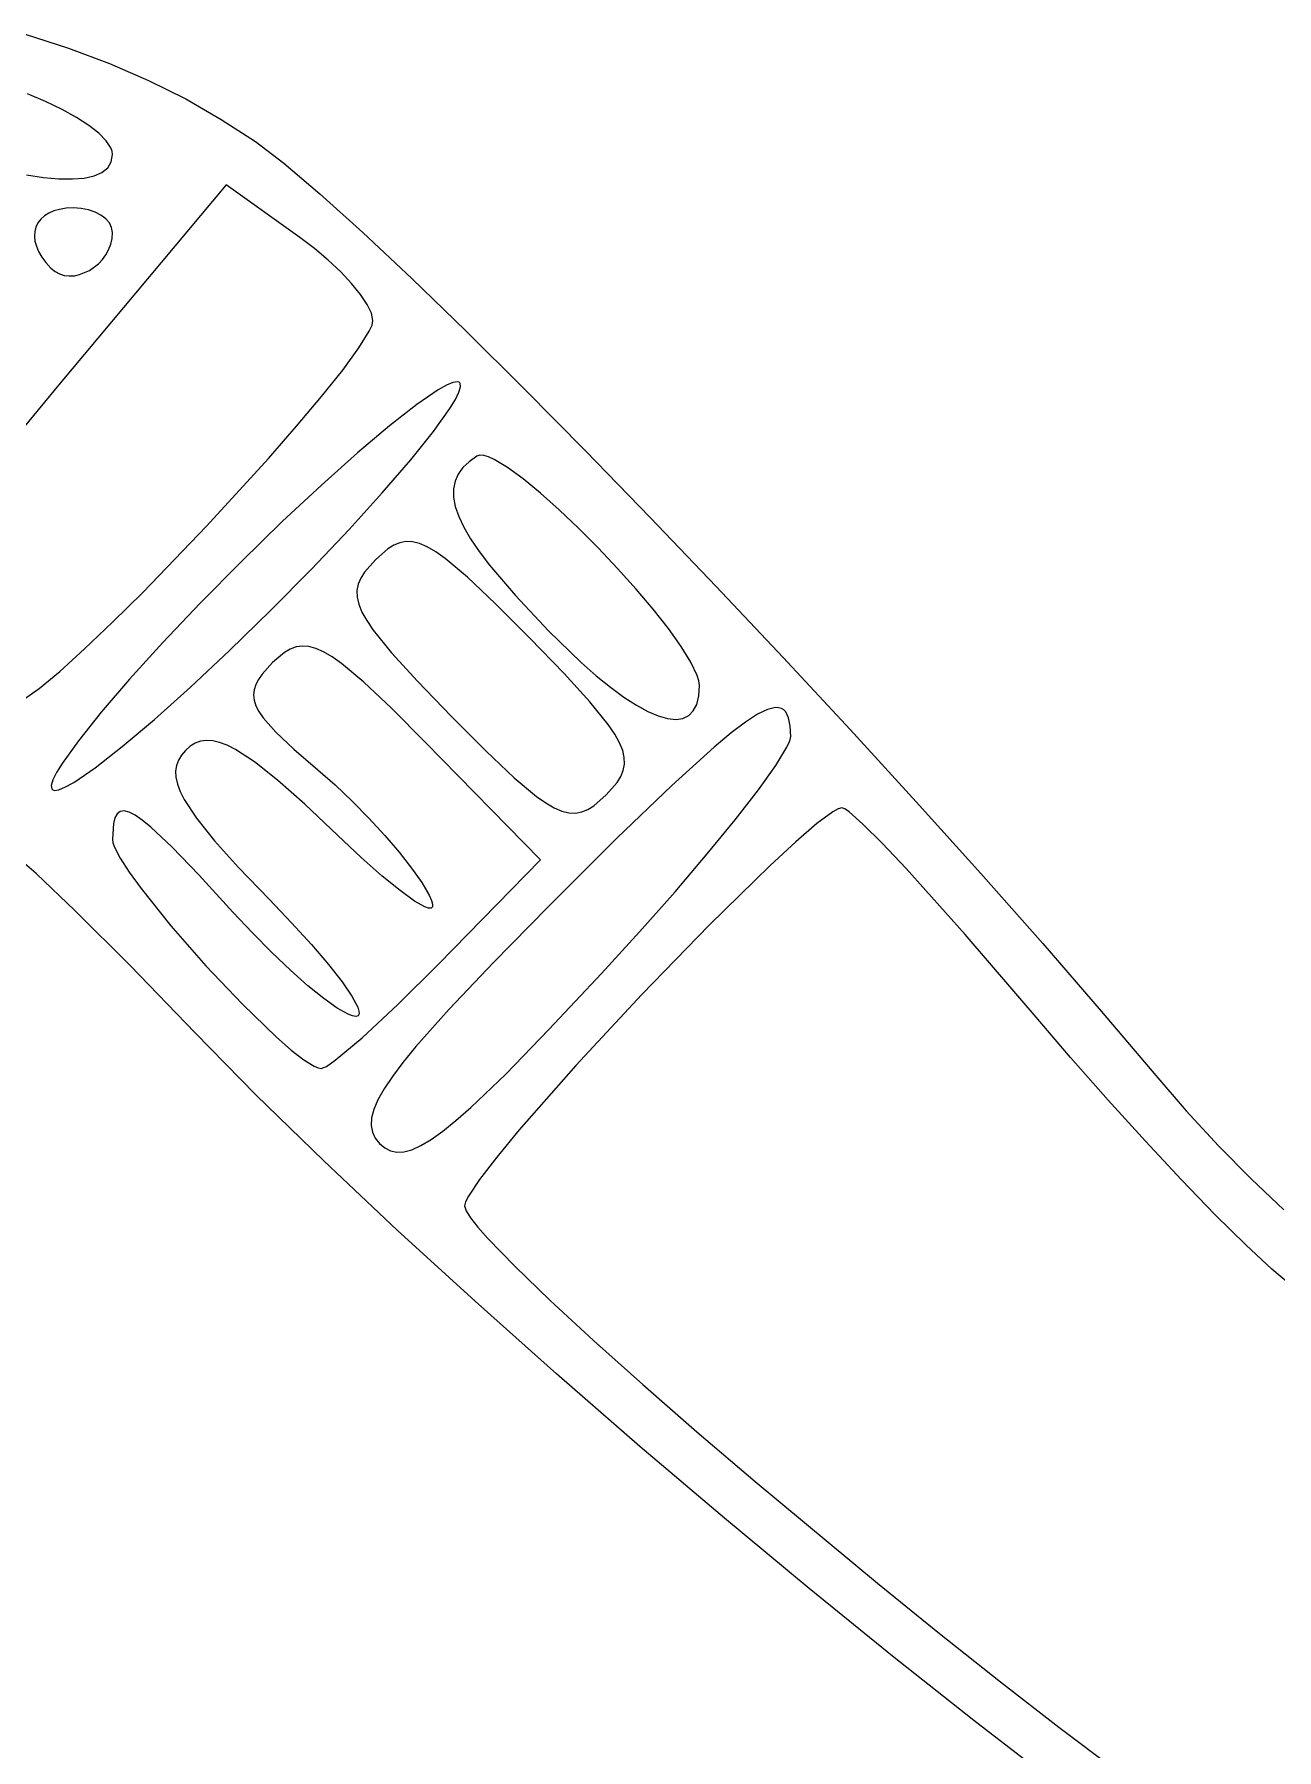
# Model space of a CAD drawing. Header units: millimetres. Extents: x -4.58 to 1.11, y 0.34 to 8.32.
# Drawn here: x -0.722 to -0.193, y 4.154 to 4.885 of the extents above; entities that cross this region are included whole.
import ezdxf

# ---------------------------------------------------------------- set-up
doc = ezdxf.new("R2010")
doc.units = ezdxf.units.MM

msp = doc.modelspace()

# ---------------------------------------------------------------- linework, layer by layer
at = {"flags": 128}
for points in [[(-0.726017, 4.885103), (-0.70761, 4.879225), (-0.690149, 4.872698), (-0.673544, 4.865484), (-0.657704, 4.857548), (-0.642538, 4.848852), (-0.627958, 4.839361), (-0.615868, 4.830172), (-0.600504, 4.817138), (-0.582229, 4.800635), (-0.561405, 4.781038), (-0.538395, 4.758723), (-0.513561, 4.734067), (-0.487264, 4.707446), (-0.459868, 4.679234), (-0.431734, 4.649809), (-0.403225, 4.619547), (-0.374702, 4.588822), (-0.346529, 4.558012), (-0.319066, 4.527491), (-0.292678, 4.497637), (-0.267725, 4.468825), (-0.244569, 4.441431), (-0.231528, 4.426351), (-0.217822, 4.411549), (-0.203862, 4.397403), (-0.190059, 4.384288)], [(-0.688889, 4.833889), (-0.689059, 4.835279), (-0.68956, 4.836721), (-0.691514, 4.839745), (-0.694659, 4.842923), (-0.698905, 4.846217), (-0.704161, 4.84959), (-0.710338, 4.853004), (-0.717344, 4.856422), (-0.725089, 4.859806)], [(-0.725557, 4.825272), (-0.71833, 4.82416), (-0.711788, 4.823552), (-0.705976, 4.823455), (-0.700938, 4.823873), (-0.696717, 4.824812), (-0.693358, 4.826278), (-0.690905, 4.828275), (-0.6894, 4.830811), (-0.688889, 4.833889)], [(-0.726827, 4.601653), (-0.720131, 4.606342), (-0.71132, 4.61366), (-0.700776, 4.623201), (-0.688881, 4.634558), (-0.676016, 4.647325), (-0.648901, 4.675464), (-0.622484, 4.704364), (-0.61049, 4.718084), (-0.599815, 4.730775), (-0.59084, 4.742032), (-0.583947, 4.751446), (-0.579516, 4.758613), (-0.578344, 4.761226), (-0.577931, 4.763125), (-0.57854, 4.766219), (-0.580346, 4.769986), (-0.583219, 4.774281), (-0.587033, 4.778958), (-0.591658, 4.783873), (-0.596968, 4.788879), (-0.602833, 4.793831), (-0.609125, 4.798583), (-0.640472, 4.820903), (-0.711903, 4.735667), (-0.726559, 4.717861)], [(-0.688889, 4.800653), (-0.689229, 4.802753), (-0.690204, 4.804713), (-0.691745, 4.806489), (-0.693785, 4.808038), (-0.696254, 4.809318), (-0.699084, 4.810286), (-0.702208, 4.810898), (-0.705556, 4.811111), (-0.708632, 4.810961), (-0.711412, 4.810523), (-0.71389, 4.809819), (-0.716056, 4.808867), (-0.717905, 4.807688), (-0.719429, 4.806303), (-0.720619, 4.80473), (-0.721469, 4.802991), (-0.721971, 4.801106), (-0.722117, 4.799093), (-0.7219, 4.796975), (-0.721313, 4.794769), (-0.720348, 4.792498), (-0.718998, 4.79018), (-0.717255, 4.787836), (-0.715111, 4.785486), (-0.713354, 4.78404), (-0.711436, 4.783015), (-0.709396, 4.782389), (-0.70727, 4.782141), (-0.705097, 4.782249), (-0.702914, 4.78269), (-0.698672, 4.784486), (-0.694846, 4.787355), (-0.693183, 4.789138), (-0.691738, 4.791123), (-0.690548, 4.793289), (-0.689652, 4.795614), (-0.689086, 4.798076), (-0.688889, 4.800653)], [(-0.540819, 4.736444), (-0.541259, 4.73686), (-0.541919, 4.737046), (-0.543873, 4.73675), (-0.546633, 4.735596), (-0.550153, 4.733624), (-0.559276, 4.727379), (-0.570859, 4.718326), (-0.58452, 4.706779), (-0.599876, 4.69305), (-0.616543, 4.67745), (-0.634139, 4.660292), (-0.651479, 4.642717), (-0.667404, 4.625915), (-0.681584, 4.610281), (-0.693688, 4.596214), (-0.703385, 4.584109), (-0.710346, 4.574364), (-0.712697, 4.5705), (-0.71424, 4.567376), (-0.714933, 4.56504), (-0.714736, 4.563542), (-0.714296, 4.563127), (-0.713637, 4.562941), (-0.711683, 4.563236), (-0.708922, 4.56439), (-0.705403, 4.566362), (-0.696279, 4.572608), (-0.684694, 4.58166), (-0.671032, 4.593207), (-0.655674, 4.606936), (-0.639003, 4.622536), (-0.621403, 4.639694), (-0.604067, 4.657269), (-0.588146, 4.674071), (-0.573968, 4.689705), (-0.561866, 4.703773), (-0.55217, 4.715877), (-0.545209, 4.725622), (-0.542859, 4.729486), (-0.541316, 4.73261), (-0.540622, 4.734946), (-0.540819, 4.736444)], [(-0.438889, 4.607611), (-0.439128, 4.60958), (-0.439827, 4.611911), (-0.442491, 4.617544), (-0.446653, 4.624278), (-0.452085, 4.631876), (-0.458561, 4.640106), (-0.465854, 4.648734), (-0.473735, 4.657524), (-0.481979, 4.666243), (-0.490358, 4.674657), (-0.498644, 4.682531), (-0.50661, 4.689632), (-0.51403, 4.695724), (-0.520675, 4.700575), (-0.526319, 4.70395), (-0.528695, 4.70501), (-0.530735, 4.705614), (-0.532411, 4.705731), (-0.533694, 4.705333), (-0.537007, 4.702993), (-0.539668, 4.700453), (-0.541667, 4.697689), (-0.542995, 4.694678), (-0.543643, 4.691397), (-0.543601, 4.687824), (-0.54286, 4.683934), (-0.54141, 4.679705), (-0.539242, 4.675114), (-0.536346, 4.670137), (-0.532714, 4.664752), (-0.528335, 4.658935), (-0.5173, 4.645914), (-0.503167, 4.630889), (-0.489259, 4.617422), (-0.48282, 4.611778), (-0.476746, 4.606869), (-0.471057, 4.602701), (-0.465769, 4.59928), (-0.460901, 4.596614), (-0.45647, 4.594708), (-0.452495, 4.593569), (-0.448991, 4.593204), (-0.445978, 4.593618), (-0.443473, 4.594819), (-0.441494, 4.596812), (-0.440059, 4.599604), (-0.439184, 4.603202), (-0.438889, 4.607611)], [(-0.511111, 4.627778), (-0.525872, 4.642597), (-0.537737, 4.653852), (-0.54722, 4.661806), (-0.55123, 4.664626), (-0.554837, 4.666719), (-0.558105, 4.668116), (-0.5611, 4.668851), (-0.563885, 4.668957), (-0.566525, 4.668465), (-0.569084, 4.667409), (-0.571626, 4.665821), (-0.576917, 4.661181), (-0.581568, 4.655883), (-0.583166, 4.653332), (-0.584237, 4.650759), (-0.58475, 4.648099), (-0.584672, 4.645286), (-0.583972, 4.642256), (-0.582618, 4.638943), (-0.580579, 4.635282), (-0.577822, 4.631208), (-0.57003, 4.621561), (-0.558989, 4.609481), (-0.544444, 4.594444), (-0.529684, 4.579621), (-0.517819, 4.568362), (-0.508335, 4.560406), (-0.504326, 4.557586), (-0.500719, 4.555493), (-0.49745, 4.554096), (-0.494455, 4.553361), (-0.49167, 4.553256), (-0.48903, 4.553749), (-0.486472, 4.554807), (-0.48393, 4.556396), (-0.478639, 4.561042), (-0.473988, 4.566334), (-0.472389, 4.568884), (-0.471318, 4.571456), (-0.470806, 4.574115), (-0.470884, 4.576927), (-0.471584, 4.579956), (-0.472937, 4.583269), (-0.474977, 4.58693), (-0.477734, 4.591004), (-0.485526, 4.600653), (-0.496567, 4.612737), (-0.511111, 4.627778)], [(-0.549972, 4.488917), (-0.506542, 4.533389), (-0.555611, 4.583389), (-0.570102, 4.597918), (-0.581845, 4.609024), (-0.591305, 4.616948), (-0.595325, 4.619794), (-0.59895, 4.621936), (-0.602237, 4.623404), (-0.605244, 4.62423), (-0.608032, 4.624443), (-0.610656, 4.624074), (-0.613176, 4.623154), (-0.615651, 4.621713), (-0.620694, 4.617389), (-0.625125, 4.61249), (-0.62672, 4.610219), (-0.627878, 4.608013), (-0.628582, 4.605831), (-0.628814, 4.603632), (-0.628558, 4.601375), (-0.627797, 4.599019), (-0.626512, 4.596524), (-0.624688, 4.593848), (-0.619349, 4.587793), (-0.611642, 4.580527), (-0.601431, 4.571722), (-0.5941, 4.565276), (-0.586779, 4.558322), (-0.579663, 4.551081), (-0.572946, 4.543771), (-0.566824, 4.536612), (-0.561491, 4.529824), (-0.557142, 4.523625), (-0.553972, 4.518236), (-0.552981, 4.516043), (-0.552537, 4.514415), (-0.55262, 4.51334), (-0.553212, 4.512804), (-0.554294, 4.512795), (-0.555846, 4.513301), (-0.560286, 4.515807), (-0.566381, 4.520223), (-0.573978, 4.526449), (-0.582925, 4.534385), (-0.593069, 4.543931), (-0.606928, 4.557016), (-0.618614, 4.567359), (-0.62839, 4.575106), (-0.636517, 4.580403), (-0.640045, 4.582178), (-0.643258, 4.583395), (-0.64619, 4.584072), (-0.648874, 4.584227), (-0.651342, 4.58388), (-0.653627, 4.583047), (-0.655761, 4.581748), (-0.657778, 4.58), (-0.659527, 4.577987), (-0.660831, 4.575863), (-0.66167, 4.573597), (-0.662028, 4.571156), (-0.661886, 4.568509), (-0.661227, 4.565623), (-0.660031, 4.562467), (-0.658281, 4.559009), (-0.653048, 4.551056), (-0.645383, 4.54151), (-0.635142, 4.530113), (-0.622181, 4.516611), (-0.612577, 4.506578), (-0.604098, 4.497217), (-0.596893, 4.488736), (-0.591115, 4.481337), (-0.586913, 4.475226), (-0.584438, 4.470607), (-0.583896, 4.468922), (-0.583843, 4.467686), (-0.584297, 4.466926), (-0.585278, 4.466667), (-0.586723, 4.466897), (-0.588537, 4.467574), (-0.593161, 4.470174), (-0.598936, 4.474284), (-0.605648, 4.479722), (-0.613081, 4.486306), (-0.621022, 4.493854), (-0.629256, 4.502183), (-0.637569, 4.511111), (-0.652029, 4.526885), (-0.663594, 4.5389), (-0.672563, 4.547336), (-0.676168, 4.550269), (-0.679234, 4.552373), (-0.681801, 4.553673), (-0.683905, 4.554191), (-0.685583, 4.553948), (-0.686872, 4.552969), (-0.68781, 4.551274), (-0.688434, 4.548887), (-0.688889, 4.542125), (-0.688669, 4.540656), (-0.688026, 4.538801), (-0.685574, 4.534048), (-0.681739, 4.528092), (-0.676729, 4.521161), (-0.664005, 4.50528), (-0.649054, 4.488217), (-0.633527, 4.471788), (-0.619074, 4.457807), (-0.612767, 4.452301), (-0.607348, 4.448087), (-0.603024, 4.445393), (-0.601336, 4.444686), (-0.6, 4.444444), (-0.597789, 4.445352), (-0.594013, 4.447954), (-0.582585, 4.457509), (-0.567357, 4.47165), (-0.549972, 4.488917)], [(-0.4, 4.585917), (-0.400212, 4.590375), (-0.400898, 4.593886), (-0.402135, 4.596396), (-0.402984, 4.597259), (-0.403999, 4.597851), (-0.405191, 4.598167), (-0.406568, 4.598198), (-0.409917, 4.597383), (-0.414124, 4.595351), (-0.419264, 4.59205), (-0.425415, 4.587426), (-0.432652, 4.581424), (-0.450695, 4.565075), (-0.474005, 4.542572), (-0.503194, 4.513486), (-0.526812, 4.489451), (-0.545514, 4.469711), (-0.55967, 4.453748), (-0.565158, 4.447021), (-0.569648, 4.441045), (-0.573185, 4.435755), (-0.575816, 4.431086), (-0.577587, 4.426974), (-0.578544, 4.423353), (-0.578733, 4.42016), (-0.5782, 4.41733), (-0.576991, 4.414798), (-0.575153, 4.4125), (-0.572925, 4.410595), (-0.570494, 4.409327), (-0.567797, 4.408744), (-0.564772, 4.408893), (-0.561359, 4.409822), (-0.557496, 4.411576), (-0.553121, 4.414204), (-0.548172, 4.417752), (-0.542588, 4.422267), (-0.536308, 4.427798), (-0.521413, 4.442092), (-0.502992, 4.46101), (-0.480556, 4.484931), (-0.464374, 4.502673), (-0.449277, 4.519782), (-0.435597, 4.535842), (-0.423663, 4.550439), (-0.413806, 4.56316), (-0.406356, 4.573589), (-0.401644, 4.581313), (-0.400418, 4.58403), (-0.4, 4.585917)], [(-0.186278, 4.351597), (-0.195074, 4.358936), (-0.206192, 4.369262), (-0.21918, 4.382099), (-0.233589, 4.396974), (-0.248965, 4.413412), (-0.264858, 4.430939), (-0.280816, 4.44908), (-0.296389, 4.467361), (-0.325679, 4.501602), (-0.350863, 4.529646), (-0.361077, 4.540438), (-0.369258, 4.548595), (-0.375071, 4.553755), (-0.376985, 4.555098), (-0.378181, 4.555556), (-0.379796, 4.555108), (-0.382148, 4.553803), (-0.388854, 4.548834), (-0.397885, 4.541087), (-0.408828, 4.530996), (-0.434797, 4.50553), (-0.463457, 4.475925), (-0.4915, 4.44567), (-0.515624, 4.418253), (-0.525183, 4.406699), (-0.532522, 4.397163), (-0.537228, 4.390081), (-0.538465, 4.387596), (-0.538889, 4.385889), (-0.538243, 4.383815), (-0.536348, 4.380783), (-0.53327, 4.376846), (-0.529074, 4.37206), (-0.517588, 4.360163), (-0.502412, 4.345533), (-0.484066, 4.328613), (-0.463072, 4.309843), (-0.439952, 4.289665), (-0.415227, 4.268523), (-0.363049, 4.225107), (-0.336638, 4.203717), (-0.310707, 4.183129), (-0.285779, 4.163784), (-0.262375, 4.146124)], [(-0.289074, 4.141247), (-0.322095, 4.166664), (-0.35661, 4.193993), (-0.39213, 4.222833), (-0.428165, 4.252781), (-0.464224, 4.283435), (-0.49982, 4.314392), (-0.534461, 4.345251), (-0.567659, 4.375608), (-0.598923, 4.405063), (-0.627765, 4.433212), (-0.653694, 4.459653), (-0.681386, 4.488263), (-0.704757, 4.511691), (-0.721347, 4.52752), (-0.72633, 4.53183)]]:
    msp.add_lwpolyline(points, dxfattribs=at)

doc.saveas('drawing.dxf')
